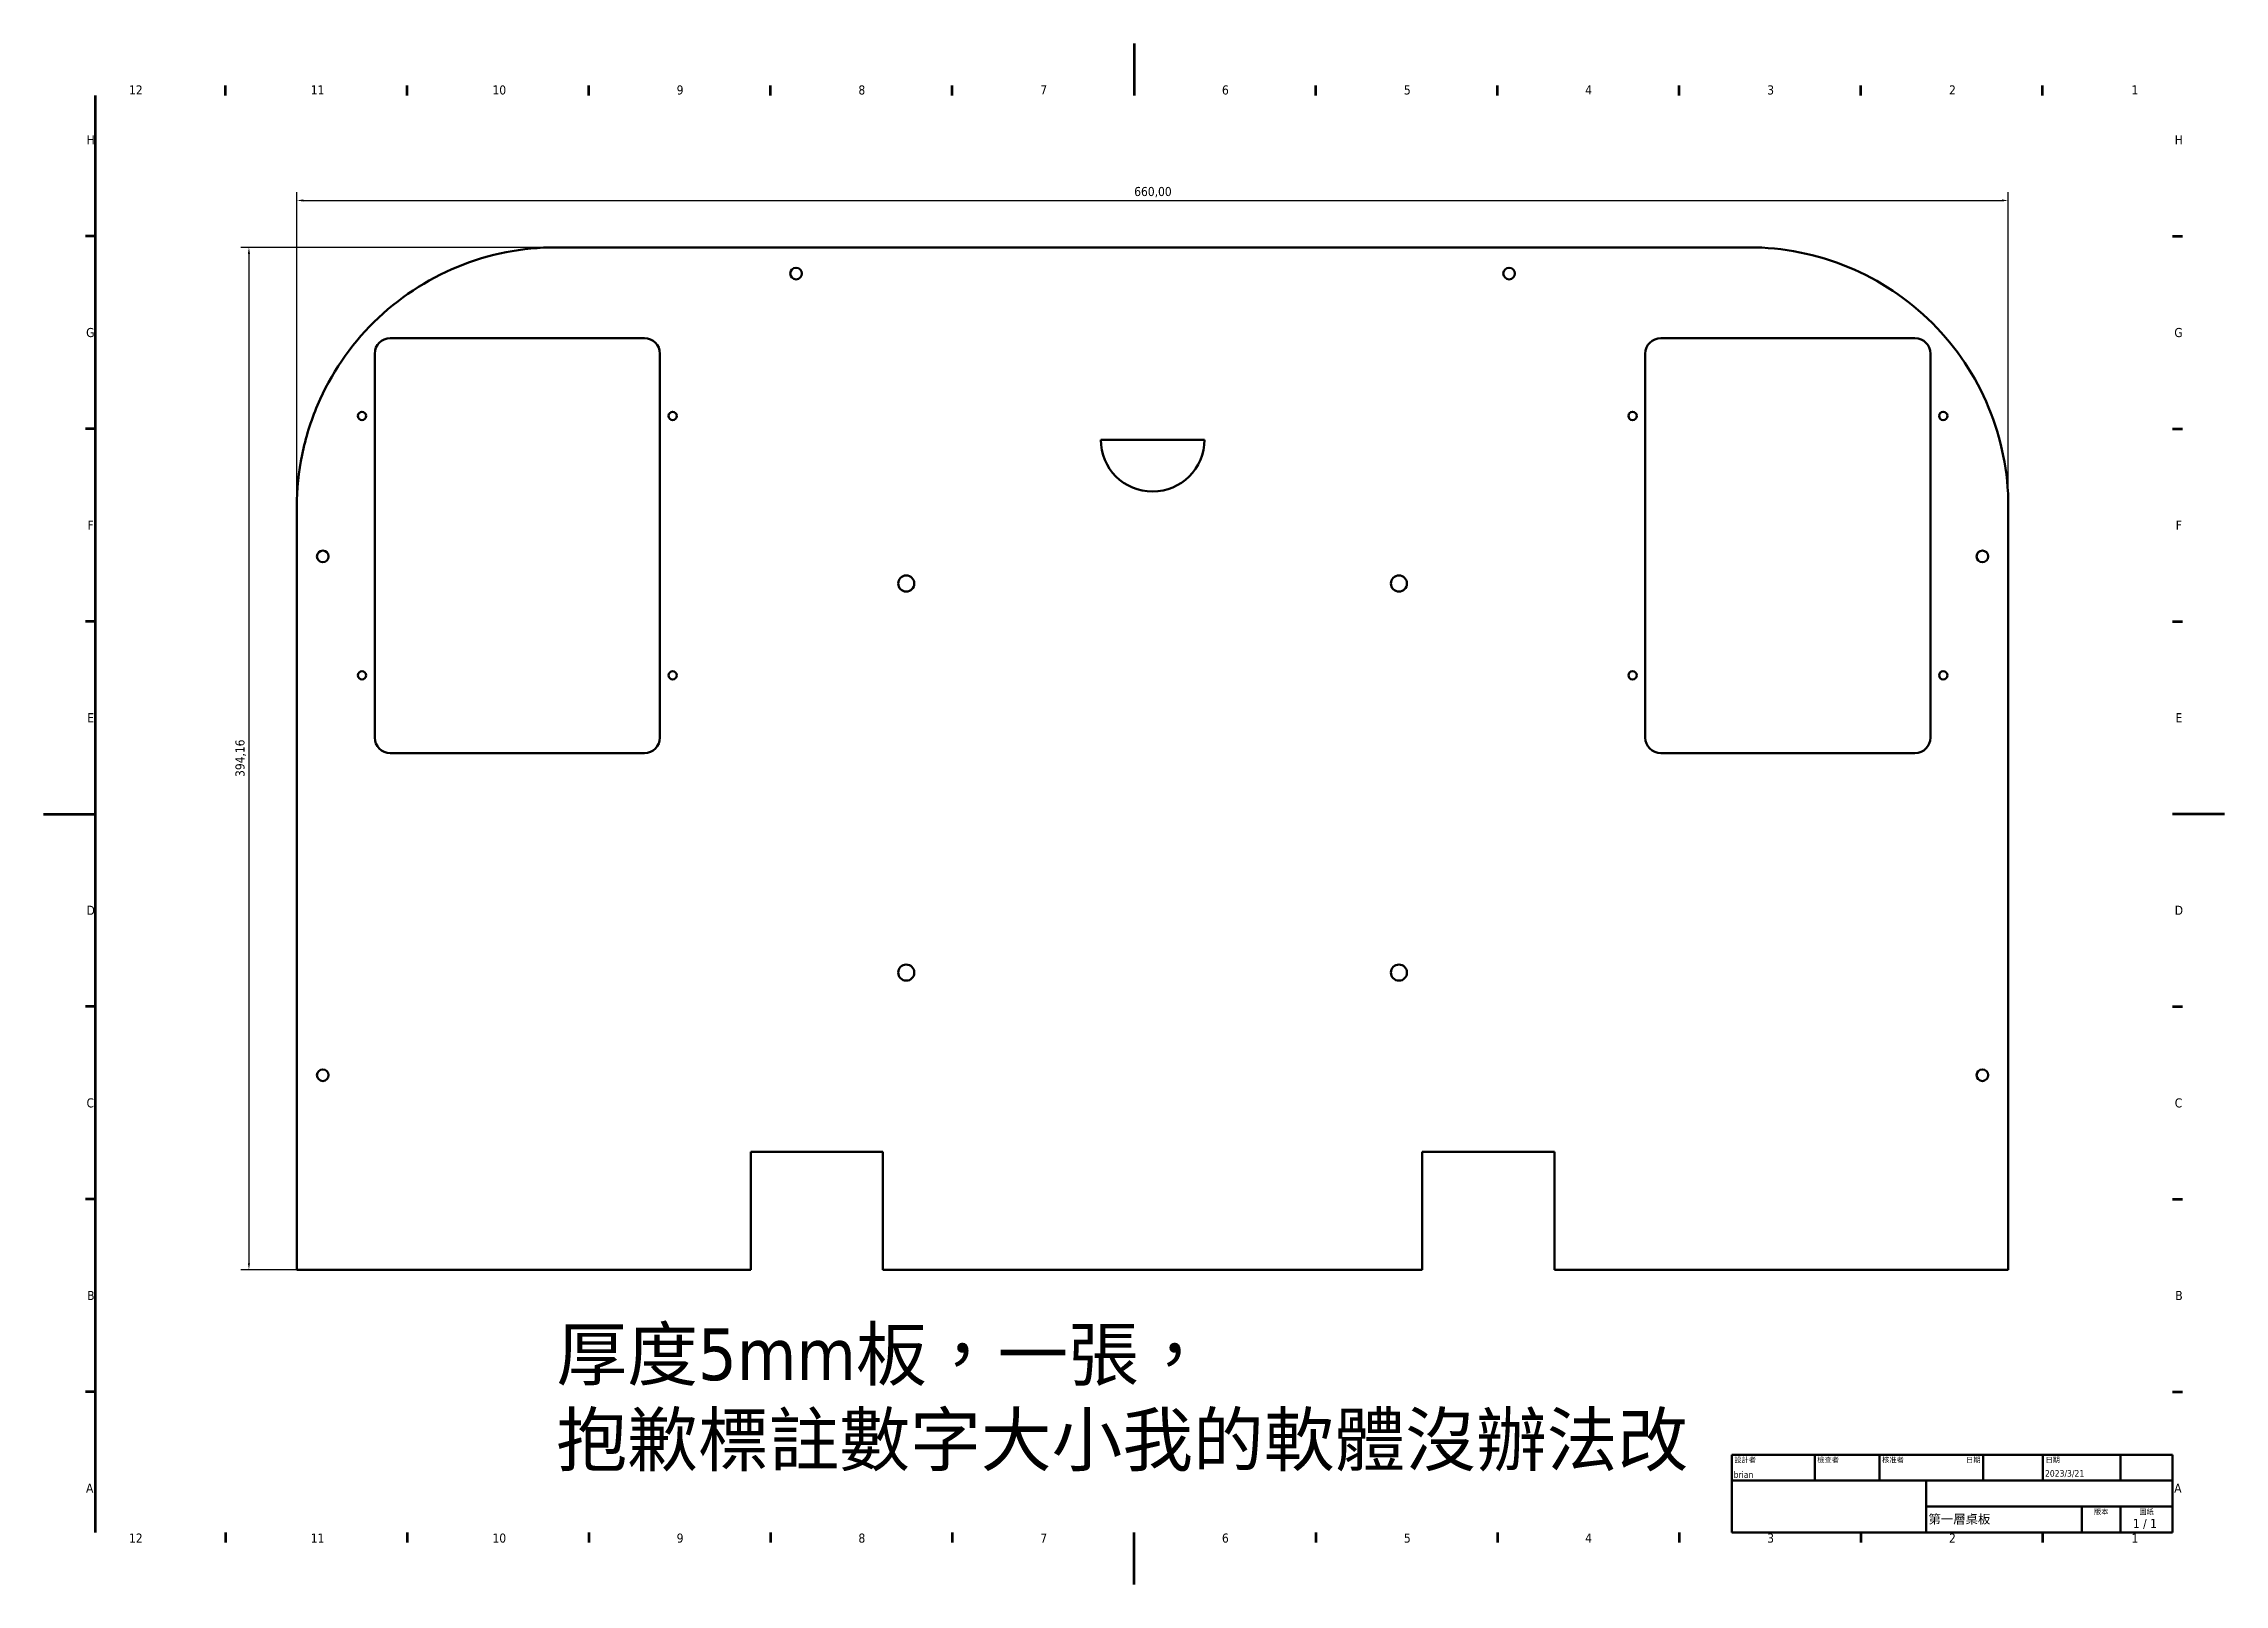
# Model space of a CAD drawing. Header units: millimetres. Extents: x 0 to 841, y 0 to 594.
import ezdxf
from ezdxf.enums import TextEntityAlignment as Align

# ---------------------------------------------------------------- set-up
doc = ezdxf.new("R2010")
doc.units = ezdxf.units.MM
for name, color, linetype, lineweight in [('可見 (ISO)', 7, 'Continuous', 50), ('圖框 (ISO)', 7, 'Continuous', 70), ('標註 (ISO)', 7, 'Continuous', 25), ('標題 (ISO)', 7, 'Continuous', 50), ('符號 (ISO)', 7, 'Continuous', 25)]:
    doc.layers.add(name, color=color, linetype=linetype, lineweight=lineweight)
doc.styles.add('文字型式39', font='tahoma.ttf')
doc.styles.add('文字型式41', font='tahoma.ttf')
doc.styles.add('註記文字 (ISO)', font='tahoma.ttf')
doc.dimstyles.new('預設 (ISO)-01', dxfattribs={"dimtxt": 3.5, "dimasz": 2.5, "dimexe": 3.175, "dimexo": 0, "dimgap": 0.762, "dimtad": 1, "dimrnd": 1e-08, "dimzin": 0, "dimtxsty": '註記文字 (ISO)', "dimcen": 0.09, "dimdle": 10, "dimclrd": 256, "dimclre": 256, "dimclrt": 256, "dimazin": 0, "dimtfac": 5.714286, "dimtmove": 0, "dimatfit": 3, "dimfxl": 0, "dimtolj": 1, "dimtzin": 0, "dimlwd": -1, "dimlwe": -1, "dimarcsym": 0})

# ---------------------------------------------------------------- blocks, each defined once
blk = doc.blocks.new('圖框 預設圖框')
at = {"layer": '圖框 (ISO)'}
for p, q in [((70.08, 574), (70.08, 577.9)), ((140.17, 574), (140.17, 577.9)), ((210.25, 574), (210.25, 577.9)), ((280.33, 574), (280.33, 577.9)), ((350.42, 574), (350.42, 577.9)), ((490.58, 574), (490.58, 577.9)), ((560.67, 574), (560.67, 577.9)), ((630.75, 574), (630.75, 577.9)), ((700.83, 574), (700.83, 577.9)), ((770.92, 574), (770.92, 577.9)), ((20, 519.75), (16.1, 519.75)), ((821, 519.75), (824.9, 519.75)), ((20, 445.5), (16.1, 445.5)), ((821, 445.5), (824.9, 445.5)), ((20, 371.25), (16.1, 371.25)), ((821, 371.25), (824.9, 371.25)), ((20, 222.75), (16.1, 222.75)), ((821, 222.75), (824.9, 222.75)), ((20, 148.5), (16.1, 148.5)), ((821, 148.5), (824.9, 148.5)), ((20, 74.25), (16.1, 74.25)), ((821, 74.25), (824.9, 74.25)), ((70.08, 20), (70.08, 16.1)), ((140.17, 20), (140.17, 16.1)), ((210.25, 20), (210.25, 16.1)), ((280.33, 20), (280.33, 16.1)), ((350.42, 20), (350.42, 16.1)), ((490.58, 20), (490.58, 16.1)), ((560.67, 20), (560.67, 16.1)), ((630.75, 20), (630.75, 16.1)), ((700.83, 20), (700.83, 16.1)), ((770.92, 20), (770.92, 16.1))]:
    blk.add_line(p, q, dxfattribs=at)
at = {"layer": '圖框 (ISO)', "flags": 128}
for points in [[(420.5, 594), (420.5, 574)], [(20, 20), (20, 574)], [(0, 297), (20, 297)], [(841, 297), (821, 297)], [(420.5, 0), (420.5, 20)]]:
    blk.add_lwpolyline(points, dxfattribs=at)
at = {"layer": '圖框 (ISO)', "char_height": 3.5, "attachment_point": 7, "style": '註記文字 (ISO)'}
for s, insert in [('12', (32.94, 574.4)), ('11', (103.02, 574.4)), ('10', (173.11, 574.33)), ('9', (244.14, 574.33)), ('8', (314.23, 574.32)), ('7', (384.37, 574.4)), ('6', (454.42, 574.33)), ('5', (524.6, 574.33)), ('4', (594.49, 574.4)), ('3', (664.7, 574.33)), ('2', (734.81, 574.4)), ('1', (805.17, 574.4)), ('H', (16.57, 555.13)), ('H', (821.87, 555.13)), ('G', (16.4, 480.81)), ('G', (821.7, 480.81)), ('F', (16.94, 406.63)), ('F', (822.24, 406.63)), ('E', (16.85, 332.38)), ('E', (822.15, 332.38)), ('D', (16.57, 258.13)), ('D', (821.87, 258.13)), ('C', (16.56, 183.81)), ('C', (821.86, 183.81)), ('B', (16.78, 109.63)), ('B', (822.08, 109.63)), ('A', (16.36, 35.38)), ('A', (821.66, 35.38)), ('12', (32.94, 16.1)), ('11', (103.02, 16.1)), ('10', (173.11, 16.03)), ('9', (244.14, 16.03)), ('8', (314.23, 16.02)), ('7', (384.37, 16.1)), ('6', (454.42, 16.03)), ('5', (524.6, 16.03)), ('4', (594.49, 16.1)), ('3', (664.7, 16.03)), ('2', (734.81, 16.1)), ('1', (805.17, 16.1))]:
    blk.add_mtext(s, dxfattribs=dict(at, insert=insert))
blk = doc.blocks.new('標題欄框 ISO')
at = {"layer": '標題 (ISO)'}
for p, q in [((270.07, 130), (100.07, 130)), ((100.07, 130), (100.07, 100)), ((132.07, 120), (132.07, 130)), ((157.07, 120), (157.07, 130)), ((197.07, 120), (197.07, 130)), ((220.07, 120), (220.07, 130)), ((250.07, 120), (250.07, 130)), ((270.07, 100), (270.07, 130)), ((100.07, 120), (270.07, 120)), ((175.07, 120), (175.07, 100)), ((270.07, 110), (175.07, 110)), ((235.07, 100), (235.07, 110)), ((250.07, 100), (250.07, 110)), ((100.07, 100), (270.07, 100))]:
    blk.add_line(p, q, dxfattribs=at)
at = {"layer": '標題 (ISO)', "style": '文字型式41'}
for s, p in [('設計者', (101.07, 129)), ('檢查者', (133.07, 129)), ('核准者', (158.07, 129)), ('日期', (221.07, 129))]:
    blk.add_text(s, height=2, dxfattribs=at).set_placement(p, align=Align.TOP_LEFT)
blk.add_text('日期', height=2, dxfattribs=at).set_placement((196.07, 129), align=Align.TOP_RIGHT)
for s, p in [('版本', (242.57, 109)), ('圖紙', (260.07, 109))]:
    blk.add_text(s, height=2, dxfattribs=at).set_placement(p, align=Align.TOP_CENTER)
at = {"layer": '標題 (ISO)', "style": '註記文字 (ISO)'}
blk.add_text('1 / 1 ', height=3.5, dxfattribs=at).set_placement((260.07, 103.5), align=Align.MIDDLE_CENTER)
at = {"layer": '標題 (ISO)'}
for tag, p, height, style in [('作者_001', (100.84, 121.05), 2.5, '文字型式39'), ('建立日期_001', (220.89, 121.54), 2.5, '文字型式39'), ('零件號碼_001', (175.95, 103.43), 3.5, '註記文字 (ISO)')]:
    blk.add_attdef(tag, p, '', height=height, dxfattribs=dict(at, style=style))
at = {"layer": '標題 (ISO)', "style": '文字型式39'}
for tag, p in [('檢查者', (133.07, 121)), ('工程核准者', (158.07, 121))]:
    blk.add_attdef(tag, text='', height=2.5, dxfattribs=at).set_placement(p, align=Align.BOTTOM_LEFT)
blk.add_attdef('工程核准日期', text='', height=2.5, dxfattribs=at).set_placement((196.07, 121), align=Align.BOTTOM_RIGHT)
at = {"layer": '標題 (ISO)', "style": '註記文字 (ISO)'}
for tag, p in [('公司', (137.41, 109.96)), ('標題', (222.57, 115)), ('版序號碼', (242.57, 103.5))]:
    blk.add_attdef(tag, text='', height=3.5, dxfattribs=at).set_placement(p, align=Align.MIDDLE_CENTER)
blk = doc.blocks.new('*D5')
at = {"layer": 'Defpoints', "color": 0}
for p in [(757.68, 533.53), (97.68, 415.53), (757.68, 415.53)]:
    blk.add_point(p, dxfattribs=at)
at = {"layer": '標註 (ISO)'}
for p, q in [((97.68, 415.53), (97.68, 536.71)), ((100.18, 533.53), (755.18, 533.53)), ((757.68, 415.53), (757.68, 536.71))]:
    blk.add_line(p, q, dxfattribs=at)
for points in [[(100.18, 533.95), (100.18, 533.12), (97.68, 533.53)], [(755.18, 533.95), (755.18, 533.12), (757.68, 533.53)]]:
    blk.add_solid(points, dxfattribs=at)
at = {"layer": '標註 (ISO)', "insert": (420.58, 538.74), "char_height": 3.5, "attachment_point": 1, "style": '註記文字 (ISO)'}
blk.add_mtext('\\A1;660,00', dxfattribs=at)
blk = doc.blocks.new('*D6')
at = {"layer": 'Defpoints', "color": 0}
for p in [(197.68, 515.46), (79.18, 121.31), (97.68, 121.31)]:
    blk.add_point(p, dxfattribs=at)
at = {"layer": '標註 (ISO)'}
for p, q in [((197.68, 515.46), (76, 515.46)), ((79.18, 512.96), (79.18, 123.81)), ((97.68, 121.31), (76, 121.31))]:
    blk.add_line(p, q, dxfattribs=at)
for points in [[(78.76, 512.96), (79.59, 512.96), (79.18, 515.46)], [(78.76, 123.81), (79.59, 123.81), (79.18, 121.31)]]:
    blk.add_solid(points, dxfattribs=at)
at = {"layer": '標註 (ISO)', "insert": (73.97, 311.28), "char_height": 3.5, "attachment_point": 1, "rotation": 90, "style": '註記文字 (ISO)'}
blk.add_mtext('\\A1;394,16', dxfattribs=at)

msp = doc.modelspace()

# ---------------------------------------------------------------- linework, layer by layer
at = {"layer": '可見 (ISO)'}
for p, q in [((657.678, 515.464), (197.678, 515.464)), ((133.678, 480.464), (231.678, 480.464)), ((623.678, 480.464), (721.678, 480.464)), ((127.678, 326.464), (127.678, 474.464)), ((237.678, 474.464), (237.678, 326.464)), ((617.678, 326.464), (617.678, 474.464)), ((727.678, 474.464), (727.678, 326.464)), ((407.678, 441.308), (447.678, 441.308)), ((97.678, 415.535), (97.678, 121.308)), ((757.678, 121.308), (757.678, 415.535)), ((231.678, 320.464), (133.678, 320.464)), ((721.678, 320.464), (623.678, 320.464)), ((272.678, 166.808), (323.678, 166.808)), ((272.678, 121.308), (272.678, 166.808)), ((323.678, 166.808), (323.678, 121.308)), ((531.678, 121.308), (531.678, 166.808)), ((531.678, 166.808), (582.678, 166.808)), ((582.678, 166.808), (582.678, 121.308)), ((97.678, 121.308), (272.678, 121.308)), ((323.678, 121.308), (531.678, 121.308)), ((582.678, 121.308), (757.678, 121.308))]:
    msp.add_line(p, q, dxfattribs=at)
for centre, radius in [((290.178, 505.363), 2.25), ((565.178, 505.363), 2.25), ((122.778, 450.464), 1.6), ((242.578, 450.464), 1.6), ((612.778, 450.464), 1.6), ((732.578, 450.464), 1.6), ((107.678, 396.308), 2.25), ((747.678, 396.308), 2.25), ((332.678, 385.857), 3.1), ((522.678, 385.857), 3.1), ((122.778, 350.464), 1.6), ((242.578, 350.464), 1.6), ((612.778, 350.464), 1.6), ((732.578, 350.464), 1.6), ((332.678, 235.857), 3.1), ((522.678, 235.857), 3.1), ((107.678, 196.308), 2.25), ((747.678, 196.308), 2.25)]:
    msp.add_circle(centre, radius, dxfattribs=at)
for centre, radius, start, end in [((133.678, 474.464), 6, 90, 180), ((231.678, 474.464), 6, 0, 90), ((623.678, 474.464), 6, 90, 180), ((721.678, 474.464), 6, 0, 90), ((427.678, 441.308), 20, 180, 0), ((133.678, 326.464), 6, 180, 270), ((231.678, 326.464), 6, 270, 0), ((623.678, 326.464), 6, 180, 270), ((721.678, 326.464), 6, 270, 0)]:
    msp.add_arc(centre, radius, start, end, dxfattribs=at)
msp.add_ellipse((657.682, 415.539), major_axis=(-99.952, 2.943), ratio=0.9992884, start_param=3.1710129, end_param=4.7418524, dxfattribs=at)
msp.add_open_spline([(197.678, 515.464), (184.648, 515.464), (171.742, 512.919), (147.638, 503.026), (136.669, 495.775), (118.137, 477.48), (110.749, 466.615), (103.028, 448.472), (101.031, 442.056), (98.353, 428.922), (97.678, 422.237), (97.678, 415.535)], degree=3, knots=[0, 0, 0, 0, 3.90898, 3.90898, 7.8165531, 7.8165531, 11.7213014, 11.7213014, 13.7320786, 13.7320786, 15.7427244, 15.7427244, 15.7427244, 15.7427244], dxfattribs=at)

# ---------------------------------------------------------------- block references
msp.add_blockref('圖框 預設圖框', (0, 0))
msp.add_blockref('標題欄框 ISO', (550.929, -80)).add_auto_attribs({'零件號碼_001': '第一層桌板', '作者_001': 'brian', '建立日期_001': '2023/3/21'})

# ---------------------------------------------------------------- texts
at = {"layer": '符號 (ISO)', "insert": (197.753, 98.734), "char_height": 20, "width": 440.06481, "attachment_point": 1, "line_spacing_factor": 0.987884, "style": '註記文字 (ISO)'}
msp.add_mtext('\\fTahoma|b0|i0;\\H20.0000;厚度5mm板，一張，\\P\\fTahoma|b0|i0;\\H20.0000;抱歉標註數字大小我的軟體沒辦法改', dxfattribs=at)

# ---------------------------------------------------------------- dimensions: what is measured, and where the dimension line sits
at = {"layer": '標註 (ISO)'}
for base, p1, p2, angle, picture, middle in [((757.678, 533.535), (97.678, 415.535), (757.678, 415.535), 180, '*D5', (427.678, 533.535)), ((79.178, 121.308), (197.678, 515.464), (97.678, 121.308), 90, '*D6', (79.178, 318.386))]:
    dim = msp.add_linear_dim(base=base, p1=p1, p2=p2, angle=angle, dimstyle='預設 (ISO)-01', override={"dimgap": 0.762, "dimdec": 2, "dimtol": 0, "dimlim": 0, "dimtp": 0, "dimtm": 0, "dimtdec": 2, "dimtofl": 0, "dimatfit": 1}, dxfattribs=at)
    dim.commit()
    dim.dimension.update_dxf_attribs({"geometry": picture, "text_midpoint": middle, "dimtype": 160})

doc.saveas('drawing.dxf')
